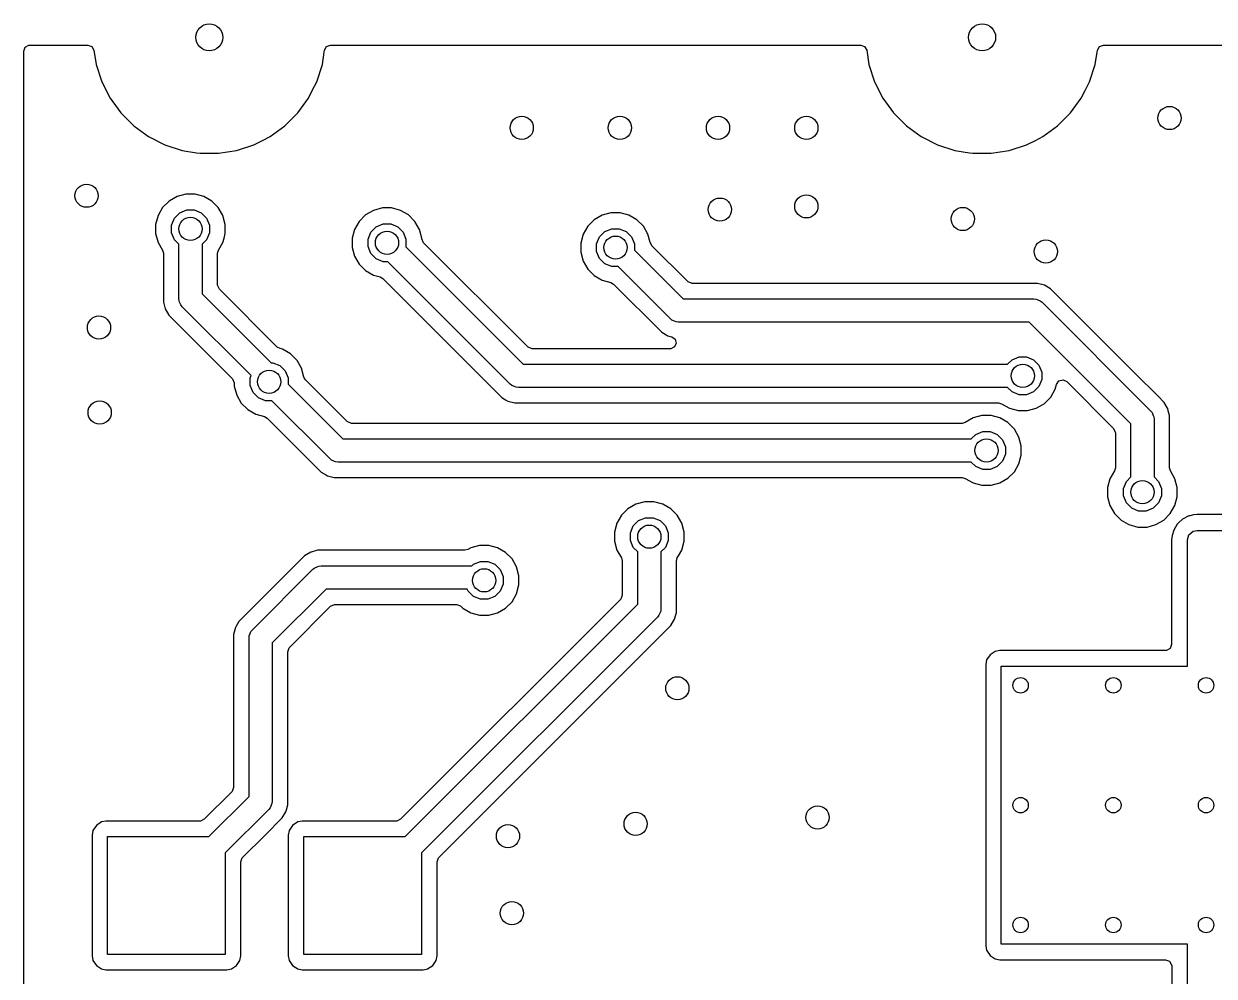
# Model space of a CAD drawing. Extents: x 4.94 to 6.9, y -4.14 to -2.94.
# Drawn here: x 4.943 to 5.549, y -3.428 to -2.943 of the extents above; entities that cross this region are included whole.
import ezdxf

# ---------------------------------------------------------------- set-up
doc = ezdxf.new("R2010")
doc.units = 0
doc.header["$MEASUREMENT"] = 0
doc.layers.add('BLACK', color=7, linetype='CONTINUOUS')

msp = doc.modelspace()

# ---------------------------------------------------------------- linework, layer by layer
at = {"layer": 'BLACK', "linetype": 'CONTINUOUS'}
for p, q in [((4.94266, -2.95671), (4.94339, -2.95471)), ((4.94266, -3.04491), (4.94266, -2.95671)), ((4.94339, -2.95471), (4.94523, -2.95365)), ((4.94523, -2.95365), (4.94577, -2.9536)), ((4.94577, -2.9536), (4.97529, -2.9536)), ((4.97529, -2.9536), (4.97728, -2.95433)), ((4.97728, -2.95433), (4.97835, -2.95617)), ((4.97835, -2.95617), (4.97836, -2.95623)), ((4.97836, -2.95623), (4.97951, -2.96348)), ((5.09475, -2.96348), (5.09575, -2.95716)), ((5.09575, -2.95716), (5.09589, -2.95623)), ((5.09589, -2.95623), (5.09693, -2.95437)), ((5.09693, -2.95437), (5.09891, -2.9536)), ((5.09891, -2.9536), (5.09897, -2.9536)), ((5.09897, -2.9536), (5.36899, -2.9536)), ((5.36899, -2.9536), (5.37099, -2.95433)), ((5.37099, -2.95433), (5.37205, -2.95617)), ((5.37205, -2.95617), (5.37206, -2.95623)), ((5.37206, -2.95623), (5.37321, -2.96348)), ((5.48845, -2.96348), (5.48945, -2.95716)), ((5.48945, -2.95716), (5.4896, -2.95623)), ((5.4896, -2.95623), (5.49063, -2.95437)), ((5.49063, -2.95437), (5.49261, -2.9536)), ((5.49261, -2.9536), (5.49267, -2.9536)), ((5.49267, -2.9536), (5.74493, -2.9536)), ((4.97951, -2.96348), (4.97951, -2.96348)), ((4.97951, -2.96348), (4.98238, -2.97232)), ((5.09187, -2.97232), (5.09475, -2.96348)), ((5.37321, -2.96348), (5.37321, -2.96348)), ((5.37321, -2.96348), (5.37608, -2.97232)), ((5.48557, -2.97232), (5.48845, -2.96348)), ((4.98238, -2.97232), (4.98238, -2.97232)), ((4.98238, -2.97232), (4.9866, -2.98061)), ((5.08765, -2.98061), (5.08959, -2.9768)), ((5.08959, -2.9768), (5.09187, -2.97232)), ((5.09187, -2.97232), (5.09187, -2.97232)), ((5.09187, -2.97232), (5.09187, -2.97232)), ((5.37608, -2.97232), (5.37608, -2.97232)), ((5.37608, -2.97232), (5.3803, -2.98061)), ((5.48135, -2.98061), (5.48329, -2.9768)), ((5.48329, -2.9768), (5.48557, -2.97232)), ((5.48557, -2.97232), (5.48557, -2.97232)), ((5.48557, -2.97232), (5.48557, -2.97232)), ((4.9866, -2.98061), (4.9866, -2.98061)), ((4.9866, -2.98061), (4.99207, -2.98813)), ((5.08219, -2.98813), (5.08765, -2.98061)), ((5.3803, -2.98061), (5.3803, -2.98061)), ((5.3803, -2.98061), (5.38577, -2.98813)), ((5.47589, -2.98813), (5.48135, -2.98061)), ((4.99207, -2.98813), (4.99207, -2.98813)), ((4.99207, -2.98813), (4.99207, -2.98813)), ((4.99207, -2.98813), (4.99864, -2.9947)), ((5.07561, -2.99471), (5.08219, -2.98813)), ((5.38577, -2.98813), (5.38577, -2.98813)), ((5.38577, -2.98813), (5.38577, -2.98813)), ((5.38577, -2.98813), (5.39234, -2.9947)), ((5.46931, -2.99471), (5.47589, -2.98813)), ((4.99864, -2.9947), (4.99864, -2.99471)), ((4.99864, -2.99471), (4.99864, -2.99471)), ((4.99864, -2.99471), (5.00616, -3.00017)), ((5.06809, -3.00017), (5.07561, -2.99471)), ((5.39234, -2.9947), (5.39234, -2.99471)), ((5.39234, -2.99471), (5.39234, -2.99471)), ((5.39234, -2.99471), (5.39986, -3.00017)), ((5.46179, -3.00017), (5.46931, -2.99471)), ((5.00616, -3.00017), (5.00616, -3.00017)), ((5.00616, -3.00017), (5.01445, -3.00439)), ((5.06428, -3.00211), (5.06809, -3.00017)), ((5.39986, -3.00017), (5.39987, -3.00017)), ((5.39987, -3.00017), (5.40815, -3.00439)), ((5.45798, -3.00211), (5.46179, -3.00017)), ((5.01445, -3.00439), (5.01445, -3.00439)), ((5.01445, -3.00439), (5.01445, -3.00439)), ((5.01445, -3.00439), (5.02329, -3.00727)), ((5.02329, -3.00727), (5.02329, -3.00727)), ((5.02329, -3.00727), (5.02329, -3.00727)), ((5.02329, -3.00727), (5.03071, -3.00844)), ((5.04637, -3.00799), (5.05096, -3.00727)), ((5.05096, -3.00727), (5.0598, -3.00439)), ((5.05096, -3.00727), (5.05096, -3.00727)), ((5.05096, -3.00727), (5.05096, -3.00727)), ((5.0598, -3.00439), (5.06428, -3.00211)), ((5.0598, -3.00439), (5.0598, -3.00439)), ((5.0598, -3.00439), (5.0598, -3.00439)), ((5.40815, -3.00439), (5.40815, -3.00439)), ((5.40815, -3.00439), (5.40815, -3.00439)), ((5.40815, -3.00439), (5.41699, -3.00727)), ((5.41699, -3.00727), (5.41699, -3.00727)), ((5.41699, -3.00727), (5.41699, -3.00727)), ((5.41699, -3.00727), (5.42441, -3.00844)), ((5.44007, -3.00799), (5.44466, -3.00727)), ((5.44466, -3.00727), (5.4535, -3.00439)), ((5.44466, -3.00727), (5.44466, -3.00727)), ((5.44466, -3.00727), (5.44466, -3.00727)), ((5.4535, -3.00439), (5.45798, -3.00211)), ((5.4535, -3.00439), (5.4535, -3.00439)), ((5.4535, -3.00439), (5.4535, -3.00439)), ((5.03071, -3.00844), (5.03248, -3.00872)), ((5.03248, -3.00872), (5.03248, -3.00872)), ((5.03248, -3.00872), (5.04178, -3.00872)), ((5.04178, -3.00872), (5.04637, -3.00799)), ((5.04178, -3.00872), (5.04178, -3.00872)), ((5.42441, -3.00844), (5.42618, -3.00872)), ((5.42618, -3.00872), (5.42618, -3.00872)), ((5.42618, -3.00872), (5.43548, -3.00872)), ((5.43548, -3.00872), (5.44007, -3.00799)), ((5.43548, -3.00872), (5.43548, -3.00872)), ((5.02071, -3.03072), (5.01667, -3.03305)), ((5.02522, -3.02951), (5.02071, -3.03072)), ((5.02071, -3.03072), (5.02071, -3.03072)), ((5.02989, -3.02951), (5.02522, -3.02951)), ((5.02522, -3.02951), (5.02522, -3.02951)), ((5.0344, -3.03072), (5.02989, -3.02951)), ((5.03845, -3.03305), (5.0344, -3.03072)), ((5.0344, -3.03072), (5.0344, -3.03072)), ((5.01337, -3.03635), (5.01103, -3.0404)), ((5.01667, -3.03305), (5.01337, -3.03635)), ((5.02209, -3.03906), (5.02564, -3.03759)), ((5.02564, -3.03759), (5.02948, -3.03759)), ((5.02948, -3.03759), (5.03303, -3.03906)), ((5.04175, -3.03635), (5.03845, -3.03305)), ((5.04392, -3.04011), (5.04175, -3.03635)), ((5.12083, -3.03777), (5.11679, -3.04011)), ((5.12534, -3.03656), (5.12083, -3.03777)), ((5.12083, -3.03777), (5.12083, -3.03777)), ((5.13001, -3.03656), (5.12534, -3.03656)), ((5.12534, -3.03656), (5.12534, -3.03656)), ((5.13452, -3.03777), (5.13001, -3.03656)), ((5.13857, -3.04011), (5.13452, -3.03777)), ((5.13452, -3.03777), (5.13452, -3.03777)), ((5.01103, -3.0404), (5.00982, -3.04491)), ((5.01103, -3.0404), (5.01103, -3.0404)), ((5.01791, -3.04532), (5.01938, -3.04178)), ((5.01938, -3.04178), (5.02209, -3.03906)), ((5.03303, -3.03906), (5.03574, -3.04178)), ((5.03574, -3.04178), (5.03721, -3.04532)), ((5.04409, -3.0404), (5.04392, -3.04011)), ((5.0453, -3.04491), (5.04409, -3.0404)), ((5.11348, -3.04341), (5.11115, -3.04745)), ((5.11679, -3.04011), (5.11348, -3.04341)), ((5.14187, -3.04341), (5.13857, -3.04011)), ((5.1442, -3.04745), (5.14187, -3.04341)), ((5.14187, -3.04341), (5.14187, -3.04341)), ((5.14187, -3.04341), (5.14187, -3.04341)), ((5.2332, -3.04257), (5.2299, -3.04587)), ((5.23725, -3.04023), (5.2332, -3.04257)), ((5.24176, -3.03902), (5.23725, -3.04023)), ((5.23725, -3.04023), (5.23725, -3.04023)), ((5.24643, -3.03902), (5.24176, -3.03902)), ((5.24176, -3.03902), (5.24176, -3.03902)), ((5.25094, -3.04023), (5.24643, -3.03902)), ((5.25498, -3.04257), (5.25094, -3.04023)), ((5.25094, -3.04023), (5.25094, -3.04023)), ((5.25829, -3.04587), (5.25498, -3.04257)), ((4.94266, -3.35597), (4.94266, -3.04491)), ((5.00982, -3.04491), (5.00982, -3.04958)), ((5.00982, -3.04958), (5.01103, -3.05409)), ((5.01791, -3.04916), (5.01791, -3.04532)), ((5.01938, -3.05271), (5.01791, -3.04916)), ((5.03721, -3.04916), (5.03574, -3.05271)), ((5.03721, -3.04532), (5.03721, -3.04916)), ((5.04466, -3.05196), (5.0453, -3.04958)), ((5.0453, -3.04958), (5.0453, -3.04491)), ((5.11115, -3.04745), (5.10994, -3.05196)), ((5.11115, -3.04745), (5.11115, -3.04745)), ((5.11802, -3.05238), (5.11949, -3.04883)), ((5.11949, -3.04883), (5.12221, -3.04612)), ((5.12221, -3.04612), (5.12576, -3.04465)), ((5.12576, -3.04465), (5.1296, -3.04465)), ((5.1296, -3.04465), (5.13315, -3.04612)), ((5.13315, -3.04612), (5.13586, -3.04883)), ((5.13586, -3.04883), (5.13733, -3.05238)), ((5.14541, -3.05196), (5.1442, -3.04745)), ((5.22757, -3.04991), (5.22636, -3.05442)), ((5.2299, -3.04587), (5.22757, -3.04991)), ((5.22757, -3.04991), (5.22757, -3.04991)), ((5.23591, -3.05129), (5.23863, -3.04858)), ((5.23863, -3.04858), (5.24217, -3.04711)), ((5.24217, -3.04711), (5.24601, -3.04711)), ((5.24601, -3.04711), (5.24956, -3.04858)), ((5.24956, -3.04858), (5.25228, -3.05129)), ((5.26062, -3.04991), (5.25829, -3.04587)), ((5.25829, -3.04587), (5.25829, -3.04587)), ((5.25829, -3.04587), (5.25829, -3.04587)), ((5.26174, -3.05409), (5.26062, -3.04991)), ((5.01103, -3.05409), (5.01103, -3.05409)), ((5.01103, -3.05409), (5.01334, -3.05809)), ((5.02165, -3.05499), (5.01938, -3.05271)), ((5.02165, -3.08268), (5.02165, -3.05499)), ((5.03574, -3.05271), (5.03346, -3.05499)), ((5.03346, -3.05499), (5.03346, -3.08023)), ((5.04177, -3.05809), (5.04409, -3.05409)), ((5.04409, -3.05409), (5.04466, -3.05196)), ((5.10994, -3.05196), (5.10994, -3.05663)), ((5.11802, -3.05622), (5.11802, -3.05238)), ((5.11949, -3.05977), (5.11802, -3.05622)), ((5.13733, -3.05622), (5.13727, -3.05637)), ((5.13733, -3.05238), (5.13733, -3.05622)), ((5.14541, -3.05206), (5.14541, -3.05196)), ((5.14541, -3.05196), (5.14541, -3.05196)), ((5.14543, -3.05233), (5.14541, -3.05206)), ((5.14632, -3.05426), (5.14543, -3.05233)), ((5.19942, -3.10735), (5.14632, -3.05426)), ((5.22636, -3.05442), (5.22636, -3.05909)), ((5.23444, -3.05484), (5.23591, -3.05129)), ((5.23444, -3.05868), (5.23444, -3.05484)), ((5.25228, -3.05129), (5.25375, -3.05484)), ((5.25375, -3.05484), (5.25375, -3.05806)), ((5.26182, -3.05438), (5.26174, -3.05409)), ((5.26262, -3.05577), (5.26182, -3.05438)), ((5.28089, -3.07404), (5.26262, -3.05577)), ((5.01334, -3.05809), (5.01376, -3.05965)), ((5.01376, -3.05965), (5.01376, -3.08449)), ((5.04136, -3.05965), (5.04177, -3.05809)), ((5.04136, -3.07567), (5.04136, -3.05965)), ((5.10994, -3.05663), (5.11115, -3.06115)), ((5.11115, -3.06115), (5.11115, -3.06115)), ((5.11115, -3.06115), (5.11348, -3.06519)), ((5.12221, -3.06248), (5.11949, -3.05977)), ((5.13727, -3.05637), (5.19706, -3.11615)), ((5.22636, -3.05909), (5.22757, -3.06361)), ((5.23591, -3.06223), (5.23444, -3.05868)), ((5.23863, -3.06494), (5.23591, -3.06223)), ((5.25375, -3.05806), (5.27853, -3.08284)), ((5.11348, -3.06519), (5.11679, -3.06849)), ((5.12576, -3.06395), (5.12221, -3.06248)), ((5.12815, -3.06395), (5.12576, -3.06395)), ((5.19044, -3.12624), (5.12815, -3.06395)), ((5.22757, -3.06361), (5.22757, -3.06361)), ((5.22757, -3.06361), (5.2299, -3.06765)), ((5.2299, -3.06765), (5.2332, -3.07095)), ((5.24217, -3.06641), (5.23863, -3.06494)), ((5.2454, -3.06641), (5.24217, -3.06641)), ((5.27191, -3.09292), (5.2454, -3.06641)), ((5.11679, -3.06849), (5.11679, -3.06849)), ((5.11679, -3.06849), (5.11679, -3.06849)), ((5.11679, -3.06849), (5.12083, -3.07083)), ((5.12083, -3.07083), (5.12417, -3.07172)), ((5.12417, -3.07172), (5.12556, -3.07253)), ((5.12556, -3.07253), (5.18614, -3.1331)), ((5.2332, -3.07095), (5.2332, -3.07095)), ((5.2332, -3.07095), (5.2332, -3.07095)), ((5.2332, -3.07095), (5.23725, -3.07329)), ((5.23725, -3.07329), (5.24171, -3.07448)), ((5.28109, -3.07422), (5.28089, -3.07404)), ((5.28309, -3.07495), (5.28109, -3.07422)), ((5.03346, -3.08023), (5.06865, -3.11541)), ((5.04137, -3.07594), (5.04136, -3.07567)), ((5.04227, -3.07787), (5.04137, -3.07594)), ((5.07178, -3.10738), (5.04227, -3.07787)), ((5.24171, -3.07448), (5.24311, -3.07529)), ((5.24311, -3.07529), (5.26761, -3.09979)), ((5.45902, -3.07495), (5.28309, -3.07495)), ((5.46253, -3.07589), (5.45902, -3.07495)), ((5.45902, -3.07495), (5.45902, -3.07495)), ((5.46568, -3.07771), (5.46253, -3.07589)), ((5.46253, -3.07589), (5.46253, -3.07589)), ((5.50833, -3.12036), (5.46568, -3.07771)), ((5.01376, -3.08449), (5.0147, -3.088)), ((5.02177, -3.08383), (5.02165, -3.08268)), ((5.02204, -3.08449), (5.02177, -3.08383)), ((5.02265, -3.08596), (5.02204, -3.08449)), ((5.02338, -3.08685), (5.02265, -3.08596)), ((5.27853, -3.08284), (5.4572, -3.08284)), ((5.4572, -3.08284), (5.45836, -3.08296)), ((5.45836, -3.08296), (5.45924, -3.08332)), ((5.45924, -3.08332), (5.46048, -3.08384)), ((5.46048, -3.08384), (5.46138, -3.08457)), ((5.46138, -3.08457), (5.51668, -3.13987)), ((5.0147, -3.088), (5.0147, -3.088)), ((5.0147, -3.088), (5.01652, -3.09115)), ((5.01652, -3.09115), (5.04899, -3.12362)), ((5.05848, -3.12195), (5.02338, -3.08685)), ((5.2728, -3.09366), (5.27191, -3.09292)), ((5.27405, -3.09417), (5.2728, -3.09366)), ((5.27493, -3.09454), (5.27405, -3.09417)), ((5.27608, -3.09465), (5.27493, -3.09454)), ((5.45476, -3.09465), (5.27608, -3.09465)), ((5.5066, -3.1465), (5.45476, -3.09465)), ((5.26761, -3.09979), (5.27076, -3.10161)), ((5.27076, -3.10161), (5.27076, -3.10161)), ((5.27076, -3.10161), (5.27277, -3.10215)), ((5.27277, -3.10215), (5.27451, -3.10337)), ((5.27451, -3.10337), (5.27506, -3.10542)), ((5.07317, -3.10819), (5.07178, -3.10738)), ((5.07448, -3.10854), (5.07317, -3.10819)), ((5.07853, -3.11087), (5.07448, -3.10854)), ((5.19962, -3.10753), (5.19942, -3.10735)), ((5.20162, -3.10826), (5.19962, -3.10753)), ((5.27197, -3.10826), (5.20162, -3.10826)), ((5.27224, -3.10825), (5.27197, -3.10826)), ((5.27417, -3.10735), (5.27224, -3.10825)), ((5.27506, -3.10542), (5.27417, -3.10735)), ((5.06865, -3.11541), (5.06956, -3.11541)), ((5.06956, -3.11541), (5.07311, -3.11688)), ((5.07311, -3.11688), (5.07582, -3.1196)), ((5.08183, -3.11418), (5.07853, -3.11087)), ((5.08417, -3.11822), (5.08183, -3.11418)), ((5.19706, -3.11615), (5.44382, -3.11615)), ((5.44382, -3.11615), (5.4461, -3.11388)), ((5.4461, -3.11388), (5.44965, -3.11241)), ((5.44965, -3.11241), (5.45349, -3.11241)), ((5.45349, -3.11241), (5.45704, -3.11388)), ((5.45704, -3.11388), (5.45975, -3.11659)), ((5.45975, -3.11659), (5.46122, -3.12014)), ((5.05798, -3.12315), (5.05848, -3.12195)), ((5.07582, -3.1196), (5.07729, -3.12315)), ((5.08536, -3.12269), (5.08417, -3.11822)), ((5.08417, -3.11822), (5.08417, -3.11822)), ((5.08617, -3.12408), (5.08536, -3.12269)), ((5.46122, -3.12014), (5.46122, -3.12398)), ((5.52098, -3.13301), (5.50833, -3.12036)), ((5.04899, -3.12362), (5.04989, -3.12555)), ((5.04989, -3.12555), (5.0499, -3.12582)), ((5.0499, -3.12582), (5.0499, -3.1274)), ((5.0499, -3.1274), (5.05111, -3.13191)), ((5.05798, -3.12699), (5.05798, -3.12315)), ((5.05945, -3.13054), (5.05798, -3.12699)), ((5.07729, -3.12315), (5.07729, -3.12637)), ((5.07729, -3.12637), (5.10509, -3.15417)), ((5.10745, -3.14536), (5.08617, -3.12408)), ((5.19133, -3.12697), (5.19044, -3.12624)), ((5.19258, -3.12749), (5.19133, -3.12697)), ((5.19346, -3.12785), (5.19258, -3.12749)), ((5.19461, -3.12797), (5.19346, -3.12785)), ((5.44382, -3.12797), (5.19461, -3.12797)), ((5.4461, -3.13024), (5.44382, -3.12797)), ((5.45975, -3.12753), (5.45704, -3.13024)), ((5.46122, -3.12398), (5.45975, -3.12753)), ((5.46576, -3.13295), (5.4681, -3.12891)), ((5.4681, -3.12891), (5.46876, -3.12642)), ((5.46876, -3.12642), (5.46998, -3.12468)), ((5.46998, -3.12468), (5.47204, -3.12413)), ((5.47204, -3.12413), (5.47397, -3.12503)), ((5.47397, -3.12503), (5.47397, -3.12503)), ((5.47397, -3.12503), (5.49779, -3.14885)), ((5.05111, -3.13191), (5.05111, -3.13191)), ((5.05111, -3.13191), (5.05345, -3.13596)), ((5.06217, -3.13325), (5.05945, -3.13054)), ((5.06572, -3.13472), (5.06217, -3.13325)), ((5.06894, -3.13472), (5.06572, -3.13472)), ((5.09847, -3.16425), (5.06894, -3.13472)), ((5.18614, -3.1331), (5.18614, -3.1331)), ((5.18614, -3.1331), (5.18614, -3.1331)), ((5.18614, -3.1331), (5.18808, -3.13422)), ((5.18808, -3.13422), (5.18929, -3.13492)), ((5.18929, -3.13492), (5.19279, -3.13586)), ((5.44965, -3.13171), (5.4461, -3.13024)), ((5.45349, -3.13171), (5.44965, -3.13171)), ((5.45704, -3.13024), (5.45349, -3.13171)), ((5.46246, -3.13625), (5.46576, -3.13295)), ((5.52289, -3.13492), (5.52098, -3.13301)), ((5.52355, -3.13558), (5.52289, -3.13492)), ((5.05345, -3.13596), (5.05675, -3.13926)), ((5.05675, -3.13926), (5.05675, -3.13926)), ((5.05675, -3.13926), (5.05675, -3.13926)), ((5.05675, -3.13926), (5.06079, -3.14159)), ((5.19279, -3.13586), (5.43916, -3.13586)), ((5.43916, -3.13586), (5.44072, -3.13628)), ((5.44072, -3.13628), (5.44472, -3.13859)), ((5.44472, -3.13859), (5.44923, -3.1398)), ((5.44923, -3.1398), (5.44923, -3.1398)), ((5.44923, -3.1398), (5.4539, -3.1398)), ((5.4539, -3.1398), (5.45841, -3.13859)), ((5.4539, -3.1398), (5.4539, -3.1398)), ((5.45841, -3.13859), (5.46246, -3.13625)), ((5.51668, -3.13987), (5.51741, -3.14077)), ((5.51741, -3.14077), (5.51802, -3.14223)), ((5.52529, -3.13859), (5.52355, -3.13558)), ((5.52536, -3.13872), (5.52529, -3.13859)), ((5.52567, -3.13987), (5.52536, -3.13872)), ((5.5263, -3.14223), (5.52567, -3.13987)), ((5.06079, -3.14159), (5.06526, -3.14279)), ((5.06526, -3.14279), (5.06665, -3.1436)), ((5.06665, -3.1436), (5.09417, -3.17111)), ((5.10765, -3.14554), (5.10745, -3.14536)), ((5.10965, -3.14627), (5.10765, -3.14554)), ((5.42067, -3.14627), (5.10965, -3.14627)), ((5.42222, -3.14586), (5.42067, -3.14627)), ((5.42623, -3.14354), (5.42222, -3.14586)), ((5.43074, -3.14234), (5.42623, -3.14354)), ((5.42623, -3.14354), (5.42623, -3.14354)), ((5.43541, -3.14234), (5.43074, -3.14234)), ((5.43074, -3.14234), (5.43074, -3.14234)), ((5.43992, -3.14354), (5.43541, -3.14234)), ((5.44396, -3.14588), (5.43992, -3.14354)), ((5.43992, -3.14354), (5.43992, -3.14354)), ((5.44726, -3.14918), (5.44396, -3.14588)), ((5.5066, -3.17358), (5.5066, -3.1465)), ((5.51802, -3.14223), (5.5183, -3.1429)), ((5.5183, -3.1429), (5.51841, -3.14405)), ((5.51841, -3.14405), (5.51841, -3.17358)), ((5.5263, -3.16893), (5.5263, -3.14223)), ((5.5263, -3.14223), (5.5263, -3.14223)), ((5.42533, -3.15417), (5.4276, -3.15189)), ((5.4276, -3.15189), (5.43115, -3.15042)), ((5.43115, -3.15042), (5.43499, -3.15042)), ((5.43499, -3.15042), (5.43854, -3.15189)), ((5.43854, -3.15189), (5.44126, -3.1546)), ((5.4496, -3.15323), (5.44726, -3.14918)), ((5.44726, -3.14918), (5.44726, -3.14918)), ((5.44726, -3.14918), (5.44726, -3.14918)), ((5.45081, -3.15774), (5.4496, -3.15323)), ((5.49779, -3.14885), (5.49869, -3.15078)), ((5.49869, -3.15078), (5.49871, -3.15105)), ((5.49871, -3.15105), (5.49871, -3.16893)), ((5.10509, -3.15417), (5.42533, -3.15417)), ((5.44126, -3.1546), (5.44273, -3.15815)), ((5.44273, -3.15815), (5.44273, -3.16199)), ((5.45081, -3.16241), (5.45081, -3.15774)), ((5.09936, -3.16498), (5.09847, -3.16425)), ((5.10061, -3.1655), (5.09936, -3.16498)), ((5.44273, -3.16199), (5.44126, -3.16554)), ((5.4496, -3.16692), (5.45081, -3.16241)), ((5.09417, -3.17111), (5.09417, -3.17111)), ((5.09417, -3.17111), (5.09417, -3.17111)), ((5.09417, -3.17111), (5.09679, -3.17263)), ((5.10149, -3.16586), (5.10061, -3.1655)), ((5.10264, -3.16598), (5.10149, -3.16586)), ((5.42533, -3.16598), (5.10264, -3.16598)), ((5.4276, -3.16826), (5.42533, -3.16598)), ((5.43115, -3.16973), (5.4276, -3.16826)), ((5.43499, -3.16973), (5.43115, -3.16973)), ((5.43854, -3.16826), (5.43499, -3.16973)), ((5.44126, -3.16554), (5.43854, -3.16826)), ((5.44396, -3.17426), (5.44726, -3.17096)), ((5.44726, -3.17096), (5.4496, -3.16692)), ((5.49829, -3.17048), (5.49598, -3.17448)), ((5.49871, -3.16893), (5.49829, -3.17048)), ((5.52672, -3.17048), (5.5263, -3.16893)), ((5.52903, -3.17448), (5.52672, -3.17048)), ((5.09679, -3.17263), (5.09679, -3.17263)), ((5.09679, -3.17263), (5.09732, -3.17293)), ((5.09732, -3.17293), (5.09732, -3.17293)), ((5.09732, -3.17293), (5.09732, -3.17293)), ((5.09732, -3.17293), (5.10083, -3.17387)), ((5.10083, -3.17387), (5.10083, -3.17387)), ((5.10083, -3.17387), (5.10446, -3.17387)), ((5.10446, -3.17387), (5.42067, -3.17387)), ((5.42067, -3.17387), (5.42222, -3.17429)), ((5.42222, -3.17429), (5.42623, -3.1766)), ((5.42623, -3.1766), (5.43074, -3.17781)), ((5.43541, -3.17781), (5.43992, -3.1766)), ((5.43992, -3.1766), (5.44396, -3.17426)), ((5.49598, -3.17448), (5.49477, -3.179)), ((5.49598, -3.17448), (5.49598, -3.17448)), ((5.50285, -3.17941), (5.50432, -3.17586)), ((5.50432, -3.17586), (5.5066, -3.17358)), ((5.51841, -3.17358), (5.52069, -3.17586)), ((5.52069, -3.17586), (5.52216, -3.17941)), ((5.53024, -3.179), (5.52903, -3.17448)), ((5.52903, -3.17448), (5.52903, -3.17448)), ((5.43074, -3.17781), (5.43074, -3.17781)), ((5.43074, -3.17781), (5.43541, -3.17781)), ((5.43541, -3.17781), (5.43541, -3.17781)), ((5.49477, -3.179), (5.49477, -3.18367)), ((5.50285, -3.18325), (5.50285, -3.17941)), ((5.50432, -3.1868), (5.50285, -3.18325)), ((5.52216, -3.18325), (5.52069, -3.1868)), ((5.52216, -3.17941), (5.52216, -3.18325)), ((5.53024, -3.18367), (5.53024, -3.179)), ((5.25445, -3.18747), (5.25041, -3.18981)), ((5.25896, -3.18626), (5.25445, -3.18747)), ((5.25445, -3.18747), (5.25445, -3.18747)), ((5.26363, -3.18626), (5.25896, -3.18626)), ((5.25896, -3.18626), (5.25896, -3.18626)), ((5.26815, -3.18747), (5.26363, -3.18626)), ((5.27219, -3.18981), (5.26815, -3.18747)), ((5.26815, -3.18747), (5.26815, -3.18747)), ((5.49477, -3.18367), (5.49598, -3.18818)), ((5.49598, -3.18818), (5.49598, -3.18818)), ((5.49598, -3.18818), (5.49831, -3.19222)), ((5.50704, -3.18951), (5.50432, -3.1868)), ((5.51058, -3.19098), (5.50704, -3.18951)), ((5.51797, -3.18951), (5.51442, -3.19098)), ((5.52069, -3.1868), (5.51797, -3.18951)), ((5.5267, -3.19222), (5.52903, -3.18818)), ((5.52903, -3.18818), (5.53024, -3.18367)), ((5.24711, -3.19311), (5.24477, -3.19715)), ((5.25041, -3.18981), (5.24711, -3.19311)), ((5.25583, -3.19582), (5.25938, -3.19435)), ((5.25938, -3.19435), (5.26322, -3.19435)), ((5.26322, -3.19435), (5.26677, -3.19582)), ((5.27549, -3.19311), (5.27219, -3.18981)), ((5.27783, -3.19715), (5.27549, -3.19311)), ((5.27549, -3.19311), (5.27549, -3.19311)), ((5.27549, -3.19311), (5.27549, -3.19311)), ((5.49831, -3.19222), (5.50161, -3.19552)), ((5.50161, -3.19552), (5.50523, -3.19761)), ((5.51442, -3.19098), (5.51058, -3.19098)), ((5.51935, -3.19786), (5.52339, -3.19552)), ((5.52339, -3.19552), (5.5267, -3.19222)), ((5.53299, -3.19512), (5.53091, -3.19692)), ((5.53616, -3.19342), (5.53299, -3.19512)), ((5.53299, -3.19512), (5.53299, -3.19512)), ((5.53657, -3.19332), (5.53616, -3.19342)), ((5.53616, -3.19342), (5.53616, -3.19342)), ((5.5386, -3.19288), (5.53657, -3.19332)), ((5.54032, -3.1927), (5.5386, -3.19288)), ((5.5386, -3.19288), (5.5386, -3.19288)), ((5.5386, -3.19288), (5.5386, -3.19288)), ((5.5386, -3.19288), (5.5386, -3.19288)), ((5.67717, -3.1927), (5.54032, -3.1927)), ((5.24477, -3.19715), (5.24356, -3.20166)), ((5.24356, -3.20166), (5.24356, -3.20633)), ((5.24477, -3.19715), (5.24477, -3.19715)), ((5.25165, -3.20208), (5.25312, -3.19853)), ((5.25312, -3.19853), (5.25583, -3.19582)), ((5.26677, -3.19582), (5.26948, -3.19853)), ((5.26948, -3.19853), (5.27095, -3.20208)), ((5.27904, -3.20166), (5.27783, -3.19715)), ((5.27904, -3.20633), (5.27904, -3.20166)), ((5.50523, -3.19761), (5.50566, -3.19786)), ((5.50566, -3.19786), (5.51017, -3.19907)), ((5.51017, -3.19907), (5.51017, -3.19907)), ((5.51017, -3.19907), (5.51484, -3.19907)), ((5.51484, -3.19907), (5.51935, -3.19786)), ((5.51484, -3.19907), (5.51484, -3.19907)), ((5.52845, -3.20076), (5.52767, -3.20339)), ((5.5302, -3.19761), (5.52845, -3.20076)), ((5.53091, -3.19692), (5.5302, -3.19761)), ((5.53621, -3.20303), (5.53829, -3.20123)), ((5.53829, -3.20123), (5.54032, -3.20079)), ((5.54032, -3.20079), (5.6811, -3.20079)), ((5.24356, -3.20633), (5.24477, -3.21085)), ((5.25165, -3.20592), (5.25165, -3.20208)), ((5.25312, -3.20947), (5.25165, -3.20592)), ((5.27095, -3.20592), (5.26948, -3.20947)), ((5.27095, -3.20208), (5.27095, -3.20592)), ((5.27783, -3.21085), (5.27904, -3.20633)), ((5.52767, -3.2034), (5.52734, -3.20567)), ((5.52734, -3.20567), (5.52734, -3.20567)), ((5.52734, -3.20567), (5.52734, -3.20567)), ((5.52734, -3.20567), (5.52736, -3.23574)), ((5.52767, -3.20339), (5.52767, -3.2034)), ((5.53543, -3.20567), (5.53621, -3.20303)), ((5.53546, -3.26988), (5.53543, -3.20567)), ((5.08568, -3.21371), (5.05226, -3.24713)), ((5.08882, -3.21189), (5.08568, -3.21371)), ((5.08909, -3.21182), (5.08882, -3.21189)), ((5.08882, -3.21189), (5.08882, -3.21189)), ((5.09233, -3.21095), (5.08909, -3.21182)), ((5.16734, -3.21095), (5.09233, -3.21095)), ((5.1689, -3.21053), (5.16734, -3.21095)), ((5.17032, -3.20971), (5.1689, -3.21053)), ((5.17483, -3.2085), (5.17032, -3.20971)), ((5.17032, -3.20971), (5.17032, -3.20971)), ((5.1795, -3.2085), (5.17483, -3.2085)), ((5.17483, -3.2085), (5.17483, -3.2085)), ((5.18401, -3.20971), (5.1795, -3.2085)), ((5.18806, -3.21205), (5.18401, -3.20971)), ((5.18401, -3.20971), (5.18401, -3.20971)), ((5.19136, -3.21535), (5.18806, -3.21205)), ((5.24477, -3.21085), (5.24477, -3.21085)), ((5.24477, -3.21085), (5.24708, -3.21485)), ((5.25539, -3.21175), (5.25312, -3.20947)), ((5.25539, -3.2383), (5.25539, -3.21175)), ((5.26948, -3.20947), (5.2672, -3.21175)), ((5.2672, -3.21175), (5.2672, -3.24075)), ((5.27552, -3.21485), (5.27618, -3.21371)), ((5.27618, -3.21371), (5.27783, -3.21085)), ((5.08997, -3.22057), (5.09087, -3.21984)), ((5.09087, -3.21984), (5.09212, -3.21932)), ((5.09212, -3.21932), (5.093, -3.21896)), ((5.093, -3.21896), (5.09415, -3.21884)), ((5.09415, -3.21884), (5.17091, -3.21884)), ((5.17091, -3.21884), (5.1717, -3.21806)), ((5.1717, -3.21806), (5.17525, -3.21659)), ((5.17525, -3.21659), (5.17909, -3.21659)), ((5.17909, -3.21659), (5.18263, -3.21806)), ((5.18263, -3.21806), (5.18535, -3.22077)), ((5.19369, -3.21939), (5.19136, -3.21535)), ((5.19136, -3.21535), (5.19136, -3.21535)), ((5.19136, -3.21535), (5.19136, -3.21535)), ((5.1949, -3.2239), (5.19369, -3.21939)), ((5.24708, -3.21485), (5.2475, -3.2164)), ((5.2475, -3.2164), (5.2475, -3.23374)), ((5.2751, -3.2164), (5.27552, -3.21485)), ((5.2751, -3.24256), (5.2751, -3.2164)), ((5.05912, -3.25142), (5.08997, -3.22057)), ((5.18535, -3.22077), (5.18682, -3.22432)), ((5.18682, -3.22432), (5.18682, -3.22816)), ((5.1949, -3.22857), (5.1949, -3.2239)), ((5.0966, -3.23065), (5.0692, -3.25804)), ((5.16854, -3.23065), (5.0966, -3.23065)), ((5.16898, -3.23171), (5.16854, -3.23065)), ((5.1717, -3.23442), (5.16898, -3.23171)), ((5.18535, -3.23171), (5.18263, -3.23442)), ((5.18682, -3.22816), (5.18535, -3.23171)), ((5.19369, -3.23309), (5.1949, -3.22857)), ((5.24659, -3.23594), (5.13459, -3.34794)), ((5.17525, -3.23589), (5.1717, -3.23442)), ((5.17909, -3.23589), (5.17525, -3.23589)), ((5.18263, -3.23442), (5.17909, -3.23589)), ((5.18806, -3.24043), (5.19136, -3.23713)), ((5.19136, -3.23713), (5.19369, -3.23309)), ((5.24677, -3.23574), (5.24659, -3.23594)), ((5.2475, -3.23374), (5.24677, -3.23574)), ((5.52736, -3.23574), (5.52736, -3.25888)), ((5.07801, -3.2604), (5.09895, -3.23946)), ((5.09895, -3.23946), (5.10088, -3.23856)), ((5.10088, -3.23856), (5.10115, -3.23855)), ((5.10115, -3.23855), (5.1631, -3.23855)), ((5.13695, -3.35675), (5.25539, -3.2383)), ((5.1631, -3.23855), (5.1651, -3.23927)), ((5.1651, -3.23927), (5.1653, -3.23946)), ((5.1653, -3.23946), (5.16627, -3.24043)), ((5.16627, -3.24043), (5.16627, -3.24043)), ((5.16627, -3.24043), (5.16627, -3.24043)), ((5.16627, -3.24043), (5.17032, -3.24277)), ((5.17032, -3.24277), (5.17483, -3.24398)), ((5.17483, -3.24398), (5.17483, -3.24398)), ((5.17483, -3.24398), (5.1795, -3.24398)), ((5.1795, -3.24398), (5.18401, -3.24277)), ((5.1795, -3.24398), (5.1795, -3.24398)), ((5.18401, -3.24277), (5.18806, -3.24043)), ((5.26621, -3.24403), (5.26548, -3.24492)), ((5.26709, -3.2419), (5.26621, -3.24403)), ((5.2672, -3.24075), (5.26709, -3.2419)), ((5.27432, -3.24548), (5.2751, -3.24256)), ((5.05044, -3.25027), (5.0495, -3.25378)), ((5.05086, -3.24955), (5.05044, -3.25027)), ((5.05226, -3.24713), (5.05086, -3.24955)), ((5.05086, -3.24955), (5.05086, -3.24955)), ((5.26548, -3.24492), (5.1453, -3.3651)), ((5.1541, -3.36746), (5.27234, -3.24922)), ((5.27234, -3.24922), (5.27416, -3.24607)), ((5.27234, -3.24922), (5.27234, -3.24922)), ((5.27416, -3.24607), (5.27432, -3.24548)), ((5.0495, -3.25378), (5.0495, -3.33174)), ((5.05739, -3.2556), (5.05751, -3.25445)), ((5.05739, -3.3363), (5.05739, -3.2556)), ((5.05751, -3.25445), (5.05796, -3.25335)), ((5.05796, -3.25335), (5.05839, -3.25232)), ((5.05839, -3.25232), (5.05912, -3.25142)), ((5.0692, -3.25804), (5.0692, -3.33875)), ((5.0771, -3.2626), (5.07783, -3.2606)), ((5.07783, -3.2606), (5.07801, -3.2604)), ((5.43981, -3.26199), (5.43751, -3.26245)), ((5.52425, -3.26199), (5.43981, -3.26199)), ((5.5248, -3.26194), (5.52425, -3.26199)), ((5.52664, -3.26088), (5.5248, -3.26194)), ((5.52736, -3.25888), (5.52664, -3.26088)), ((5.0771, -3.34056), (5.0771, -3.2626)), ((5.43315, -3.2668), (5.4327, -3.2691)), ((5.4349, -3.26419), (5.43315, -3.2668)), ((5.43751, -3.26245), (5.4349, -3.26419)), ((5.4327, -3.2691), (5.4327, -3.41239)), ((5.44059, -3.41161), (5.44059, -3.26988)), ((5.44059, -3.26988), (5.53546, -3.26988)), ((5.04859, -3.33394), (5.03459, -3.34794)), ((5.04877, -3.33374), (5.04859, -3.33394)), ((5.0495, -3.33174), (5.04877, -3.33374)), ((5.03695, -3.35675), (5.05739, -3.3363)), ((5.06909, -3.3399), (5.06821, -3.34203)), ((5.0692, -3.33875), (5.06909, -3.3399)), ((5.07641, -3.34315), (5.0771, -3.34056)), ((5.06748, -3.34292), (5.0453, -3.3651)), ((5.06559, -3.35597), (5.07434, -3.34722)), ((5.06821, -3.34203), (5.06748, -3.34292)), ((5.07434, -3.34722), (5.07616, -3.34407)), ((5.07616, -3.34407), (5.07641, -3.34315)), ((4.97961, -3.35106), (4.97786, -3.35367)), ((4.98222, -3.34931), (4.97961, -3.35106)), ((4.98452, -3.34885), (4.98222, -3.34931)), ((5.03239, -3.34885), (4.98452, -3.34885)), ((5.03266, -3.34884), (5.03239, -3.34885)), ((5.03459, -3.34794), (5.03266, -3.34884)), ((5.07961, -3.35106), (5.07786, -3.35367)), ((5.08222, -3.34931), (5.07961, -3.35106)), ((5.08452, -3.34885), (5.08222, -3.34931)), ((5.13239, -3.34885), (5.08452, -3.34885)), ((5.13266, -3.34884), (5.13239, -3.34885)), ((5.13459, -3.34794), (5.13266, -3.34884)), ((4.94266, -3.45597), (4.94266, -3.35597)), ((4.97786, -3.35367), (4.97741, -3.35597)), ((4.97741, -3.35597), (4.97741, -3.41753)), ((4.9853, -3.41675), (4.9853, -3.35675)), ((4.9853, -3.35675), (5.03695, -3.35675)), ((5.0541, -3.36746), (5.06559, -3.35597)), ((5.07786, -3.35367), (5.07741, -3.35597)), ((5.07741, -3.35597), (5.07741, -3.41753)), ((5.0853, -3.41675), (5.0853, -3.35675)), ((5.0853, -3.35675), (5.13695, -3.35675)), ((5.0453, -3.3651), (5.0453, -3.41675)), ((5.1453, -3.3651), (5.1453, -3.41675)), ((5.05319, -3.36966), (5.05392, -3.36766)), ((5.05319, -3.41753), (5.05319, -3.36966)), ((5.05392, -3.36766), (5.0541, -3.36746)), ((5.15319, -3.36966), (5.15392, -3.36766)), ((5.15319, -3.41753), (5.15319, -3.36966)), ((5.15392, -3.36766), (5.1541, -3.36746)), ((5.4327, -3.41239), (5.43315, -3.41469)), ((5.53551, -3.41161), (5.44059, -3.41161)), ((5.53554, -3.48012), (5.53551, -3.41161)), ((4.97741, -3.41753), (4.97786, -3.41983)), ((4.97786, -3.41983), (4.97786, -3.41983)), ((4.97786, -3.41983), (4.97961, -3.42244)), ((5.0453, -3.41675), (4.9853, -3.41675)), ((5.05099, -3.42244), (5.05273, -3.41983)), ((5.05273, -3.41983), (5.05319, -3.41753)), ((5.07741, -3.41753), (5.07786, -3.41983)), ((5.07786, -3.41983), (5.07786, -3.41983)), ((5.07786, -3.41983), (5.07961, -3.42244)), ((5.1453, -3.41675), (5.0853, -3.41675)), ((5.15099, -3.42244), (5.15273, -3.41983)), ((5.15273, -3.41983), (5.15319, -3.41753)), ((5.43315, -3.41469), (5.43315, -3.41469)), ((5.43315, -3.41469), (5.4349, -3.41731)), ((5.4349, -3.41731), (5.43751, -3.41905)), ((5.43751, -3.41905), (5.43751, -3.41905)), ((5.43751, -3.41905), (5.43981, -3.41951)), ((5.43981, -3.41951), (5.4481, -3.41951)), ((5.4481, -3.41951), (5.45277, -3.41951)), ((5.45277, -3.41951), (5.49534, -3.41951)), ((5.49534, -3.41951), (5.50001, -3.41951)), ((5.50001, -3.41951), (5.52432, -3.41951)), ((5.52432, -3.41951), (5.52632, -3.42024)), ((4.97961, -3.42244), (4.98222, -3.42418)), ((4.98222, -3.42418), (4.98222, -3.42418)), ((4.98222, -3.42418), (4.98452, -3.42464)), ((4.98452, -3.42464), (5.04608, -3.42464)), ((5.04608, -3.42464), (5.04838, -3.42418)), ((5.04838, -3.42418), (5.05099, -3.42244)), ((5.07961, -3.42244), (5.08222, -3.42418)), ((5.08222, -3.42418), (5.08222, -3.42418)), ((5.08222, -3.42418), (5.08452, -3.42464)), ((5.08452, -3.42464), (5.14608, -3.42464)), ((5.14608, -3.42464), (5.14838, -3.42418)), ((5.14838, -3.42418), (5.15099, -3.42244)), ((5.52632, -3.42024), (5.52738, -3.42208)), ((5.52738, -3.42208), (5.52743, -3.42262)), ((5.52743, -3.42262), (5.52745, -3.48012))]:
    msp.add_line(p, q, dxfattribs=at)
at = {"layer": 'BLACK'}
for centre, radius in [((5.03713, -2.94965), 0.00689), ((5.03713, -2.94965), 0.00689), ((5.43083, -2.94965), 0.00689), ((5.43083, -2.94965), 0.00689), ((5.5263, -2.99075), 0.00591), ((5.1963, -2.99575), 0.00591), ((5.2463, -2.99575), 0.00591), ((5.2963, -2.99575), 0.00591), ((5.3413, -2.99575), 0.00591), ((4.97462, -3.03032), 0.00591), ((5.29724, -3.0374), 0.00591), ((5.3413, -3.03575), 0.00591), ((5.42098, -3.04217), 0.00591), ((5.02756, -3.04724), 0.00591), ((5.12768, -3.0543), 0.00591), ((5.24409, -3.05676), 0.00591), ((5.4633, -3.05875), 0.00591), ((4.98095, -3.09748), 0.00591), ((5.45157, -3.12206), 0.00591), ((5.06764, -3.12507), 0.00591), ((4.9813, -3.14075), 0.00591), ((5.43307, -3.16007), 0.00591), ((5.5125, -3.18133), 0.00591), ((5.2613, -3.204), 0.00591), ((5.17717, -3.22624), 0.00591), ((5.27559, -3.28122), 0.00591), ((5.45043, -3.27972), 0.00394), ((5.49768, -3.27972), 0.00394), ((5.54492, -3.27972), 0.00394), ((5.347, -3.347), 0.00591), ((5.45043, -3.34075), 0.00394), ((5.49768, -3.34075), 0.00394), ((5.54492, -3.34075), 0.00394), ((5.25433, -3.35028), 0.00591), ((5.1893, -3.35653), 0.00591), ((5.1913, -3.39575), 0.00591), ((5.45043, -3.40177), 0.00394), ((5.49768, -3.40177), 0.00394), ((5.54492, -3.40177), 0.00394)]:
    msp.add_circle(centre, radius, dxfattribs=at)
at = {"layer": 'WHITE'}
for centre, radius in [((5.5263, -2.99075), 0.00591), ((5.1963, -2.99575), 0.00591), ((5.2463, -2.99575), 0.00591), ((5.2963, -2.99575), 0.00591), ((5.3413, -2.99575), 0.00591), ((4.97462, -3.03032), 0.00591), ((5.29724, -3.0374), 0.00591), ((5.3413, -3.03575), 0.00591), ((5.42098, -3.04217), 0.00591), ((5.02756, -3.04724), 0.00591), ((5.12768, -3.0543), 0.00591), ((5.24409, -3.05676), 0.00591), ((5.4633, -3.05875), 0.00591), ((4.98095, -3.09748), 0.00591), ((5.45157, -3.12206), 0.00591), ((5.06764, -3.12507), 0.00591), ((4.9813, -3.14075), 0.00591), ((5.43307, -3.16007), 0.00591), ((5.5125, -3.18133), 0.00591), ((5.2613, -3.204), 0.00591), ((5.17717, -3.22624), 0.00591), ((5.27559, -3.28122), 0.00591), ((5.45043, -3.27972), 0.00394), ((5.49768, -3.27972), 0.00394), ((5.54492, -3.27972), 0.00394), ((5.347, -3.347), 0.00591), ((5.45043, -3.34075), 0.00394), ((5.49768, -3.34075), 0.00394), ((5.54492, -3.34075), 0.00394), ((5.25433, -3.35028), 0.00591), ((5.1893, -3.35653), 0.00591), ((5.1913, -3.39575), 0.00591), ((5.45043, -3.40177), 0.00394), ((5.49768, -3.40177), 0.00394), ((5.54492, -3.40177), 0.00394)]:
    msp.add_circle(centre, radius, dxfattribs=at)

doc.saveas('drawing.dxf')
